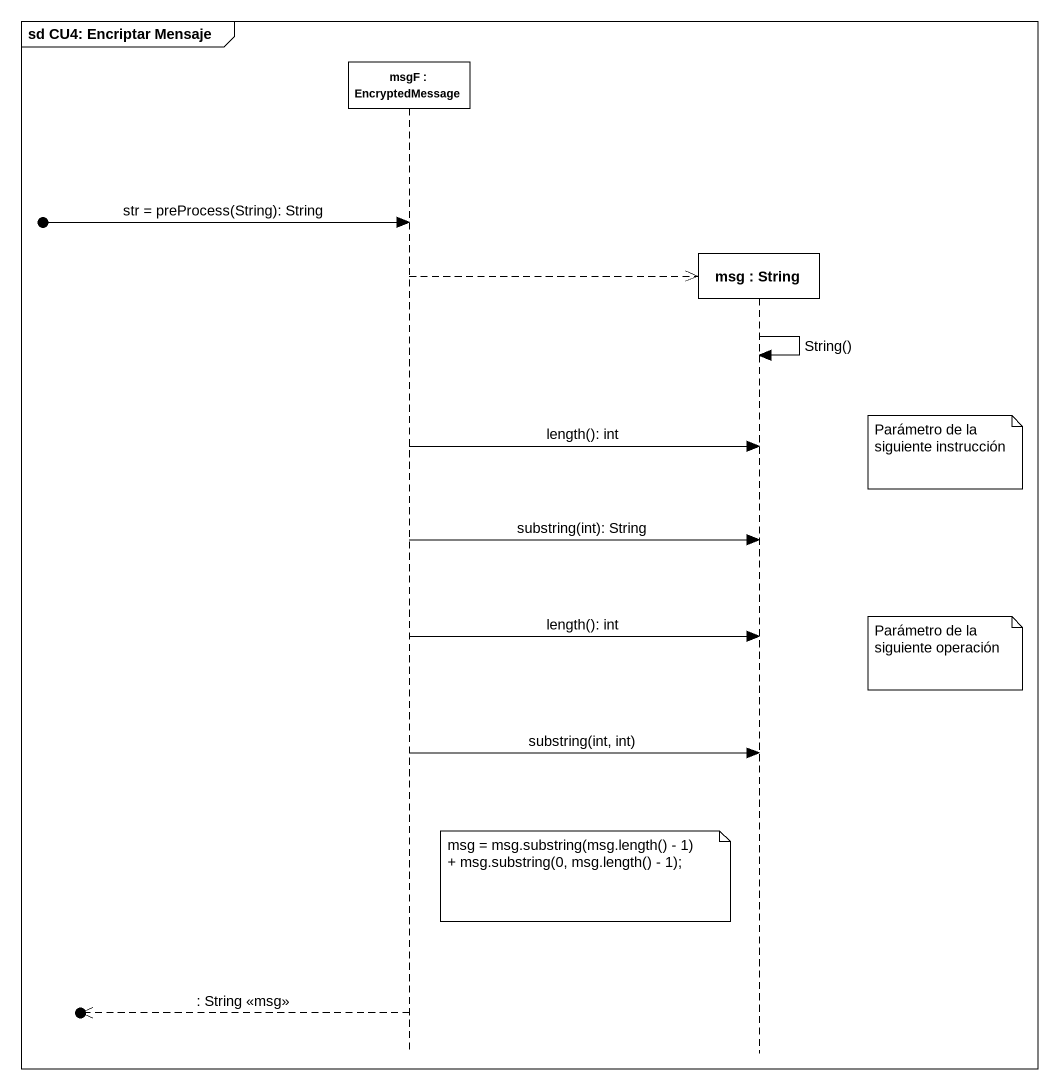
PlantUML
@startuml
mainframe sd CU4: Encriptar Mensaje
hide footbox
participant "msgF : EncryptedMessage" as msgF
participant "msg : String" as msg

[o-> msgF : str = preProcess(String): String
msgF -->> msg **
msg -> msg : String()
msgF -> msg : length(): int
note right of msg : Parámetro de la siguiente instrucción
msgF -> msg : substring(int): String
msgF -> msg : length(): int
note right of msg : Parámetro de la siguiente operación
msgF -> msg : substring(int, int)
note left of msg
  msg = msg.substring(msg.length() - 1)
  + msg.substring(0, msg.length() - 1);
end note
[o<<-- msgF : : String <<msg>>
@enduml
